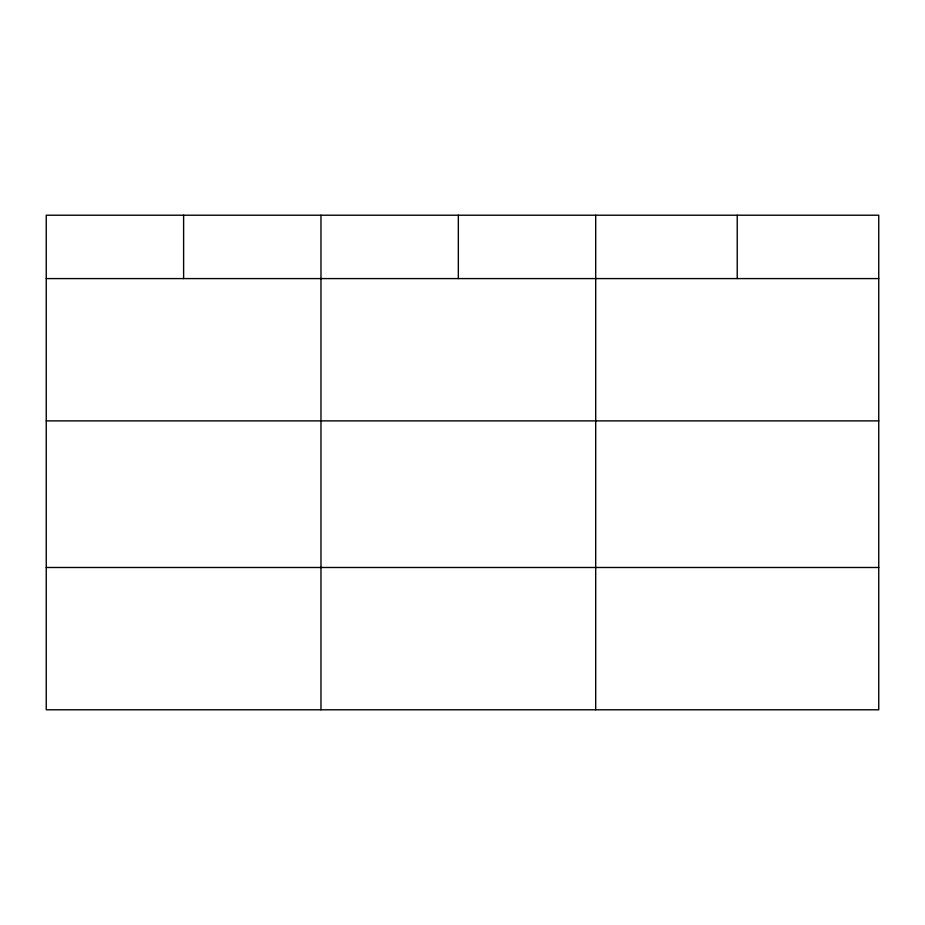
<?xml version="1.0" encoding="UTF-8"?>
<svg xmlns="http://www.w3.org/2000/svg" width="925" height="925" viewBox="0 0 925 925"><rect width="100%" height="100%" fill="white"/><g stroke="black" fill="none" stroke-linecap="round" stroke-linejoin="round"><path stroke-width="1.39" d="M878.75 420.887L878.75 215.213L46.25 215.213L46.25 709.787L878.75 709.787L878.75 420.887L46.25 420.887M46.25 278.587L878.75 278.587M46.25 567.488L878.75 567.488M737.225 215.213L737.225 278.587M595.7 215.213L595.7 709.787M458.337 215.213L458.337 278.587M320.975 215.213L320.975 709.787M183.613 215.213L183.613 278.587"/></g></svg>
